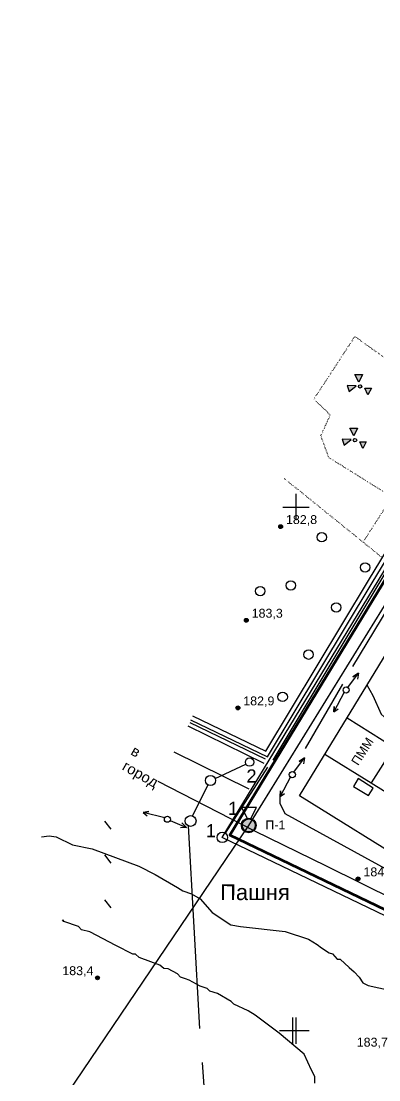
# Model space of a CAD drawing. Header units: millimetres. Extents: x 6127 to 9314, y 4730 to 7085.
# Drawn here: x 6495.2 to 6631.6, y 5981.2 to 6385.6 of the extents above; entities that cross this region are included whole.
import ezdxf

# ---------------------------------------------------------------- set-up
doc = ezdxf.new("R2010")
doc.units = ezdxf.units.MM
doc.header["$LTSCALE"] = 0.7
doc.linetypes.add('ACAD_ISO07W100', pattern=[3, 0, -3])
for name, color, linetype in [('відм', 14, 'Continuous'), ('горизонталі', 22, 'Continuous'), ('горный отвод', 7, 'Continuous'), ('дерево', 7, 'Continuous'), ('чорн', 255, 'Continuous')]:
    doc.layers.add(name, color=color, linetype=linetype)
doc.styles.get("Standard").update_dxf_attribs({"font": 'arial.ttf'})

msp = doc.modelspace()

# ---------------------------------------------------------------- hatches: boundary and pattern name
at = {"layer": 'відм', "ltscale": 0.2, "true_color": 0x000000}
h = msp.add_hatch(color=18, dxfattribs=at)
h.dxf.hatch_style = 1
h.paths.add_polyline_path([(6594.89, 6192.52, 1), (6593.43, 6192.52, 1)])
h = msp.add_hatch(color=18, dxfattribs=at)
h.dxf.hatch_style = 1
h.paths.add_polyline_path([(6581.8, 6156.74, 1), (6580.34, 6156.74, 1)])
h = msp.add_hatch(color=18, dxfattribs=at)
h.dxf.hatch_style = 1
h.paths.add_polyline_path([(6578.6, 6123.25, 1), (6577.13, 6123.26, 1)])
h = msp.add_hatch(color=18, dxfattribs=at)
h.dxf.hatch_style = 1
h.paths.add_polyline_path([(6624.44, 6057.94, 1), (6622.98, 6057.94, 1)])
h = msp.add_hatch(color=18, dxfattribs=at)
h.dxf.hatch_style = 1
h.paths.add_polyline_path([(6525.03, 6020.16, 1), (6523.56, 6020.16, 1)])
at = {"layer": 'чорн', "ltscale": 0.2, "true_color": 0x000000}
h = msp.add_hatch(color=18, dxfattribs=at)
h.dxf.hatch_style = 1
h.paths.add_polyline_path([(6623.01, 6246.31), (6619.5, 6246.48), (6620.32, 6244.1)])
h.paths.add_polyline_path([(6624.04, 6247.74), (6625.44, 6250.65), (6622.43, 6250.66)])
h.paths.add_polyline_path([(6628.77, 6245.44), (6626.32, 6245.45), (6627.44, 6242.92)])
h.paths.add_polyline_path([(6623.81, 6246.06, 1), (6625.1, 6246.05, 1)])
h = msp.add_hatch(color=18, dxfattribs=at)
h.dxf.hatch_style = 1
h.paths.add_polyline_path([(6621.08, 6225.81), (6617.58, 6225.98), (6618.39, 6223.6)])
h.paths.add_polyline_path([(6622.11, 6227.23), (6623.52, 6230.15), (6620.5, 6230.15)])
h.paths.add_polyline_path([(6626.85, 6224.94), (6624.4, 6224.94), (6625.52, 6222.42)])
h.paths.add_polyline_path([(6621.89, 6225.55, 1), (6623.17, 6225.55, 1)])
at = {"layer": 'чорн', "ltscale": 0.2, "true_color": 0x000000, "transparency": 33554687}
h = msp.add_hatch(color=18, dxfattribs=at)
h.dxf.hatch_style = 1
h.paths.add_polyline_path([(6584.78, 6078.37, 1), (6579.21, 6078.37, 1)])

# ---------------------------------------------------------------- linework, layer by layer
at = {"color": 18, "ltscale": 0.2, "true_color": 0x000000, "transparency": 33554687}
for p, q in [((6582, 6078.37), (6717.4, 6298.06)), ((6262, 5604.47), (6582, 6078.37))]:
    msp.add_line(p, q, dxfattribs=at)
at = {"layer": 'відм', "color": 18, "ltscale": 0.2, "true_color": 0x000000}
for centre in [(6594.16, 6192.52), (6581.07, 6156.74), (6577.87, 6123.26), (6623.71, 6057.94), (6524.3, 6020.16)]:
    msp.add_circle(centre, 0.733, dxfattribs=at)
at = {"layer": 'горизонталі', "color": 18, "true_color": 0x000000}
for points in [[(6627.01, 6132.07), (6629.34, 6127.94), (6632.57, 6120.82), (6637.11, 6116.8), (6642.2, 6115.66), (6646.94, 6118.35), (6650.24, 6124.39), (6652.58, 6126.12), (6656.8, 6126.87)], [(6502.99, 6074.03), (6505.88, 6074.44), (6508.57, 6074.02), (6514.79, 6070.9), (6522.26, 6069.44), (6540.1, 6062.78), (6546.32, 6059.66), (6554.82, 6054.67), (6556.89, 6053.42), (6560.21, 6052.17), (6563.53, 6050.3), (6568.09, 6045.11), (6575.14, 6040.33), (6578.87, 6039.7), (6595.88, 6037.82), (6604.8, 6034.9), (6608.12, 6032.82), (6609.78, 6031.58), (6612.68, 6029.7), (6613.92, 6029.29), (6615.79, 6027.21), (6616.82, 6027.21), (6620.35, 6024.09), (6622.21, 6022.43), (6624.08, 6020.35), (6625.53, 6018.28), (6627.6, 6017.24), (6638.6, 6014.74)], [(6607.22, 5979.91), (6607.23, 5982.4), (6605.99, 5984.9), (6603.09, 5990.92), (6593.55, 5999.02), (6584.43, 6005.88), (6581.74, 6007.54), (6576.34, 6010.04), (6575.31, 6011.07), (6570.13, 6014.19), (6567.22, 6015.03), (6566.19, 6016.07), (6563.49, 6016.9), (6559.34, 6019.19), (6557.89, 6019.81), (6556.02, 6020.43), (6554.78, 6021.68), (6551.26, 6023.55), (6549.6, 6023.76), (6548.14, 6025.01), (6540.26, 6027.92), (6538.81, 6029.17), (6537.78, 6029.17), (6531.35, 6032.5), (6521.39, 6037.7), (6518.28, 6038.53), (6517.04, 6039.78), (6511.44, 6041.65), (6511.03, 6042.27), (6511.44, 6041.65)]]:
    msp.add_lwpolyline(points, dxfattribs=at)
at = {"layer": 'горный отвод', "color": 18, "ltscale": 0.2, "true_color": 0x000000}
for points in [[(6920.99, 5597.24), (6918.57, 5727.75), (6921.2, 5779.95), (6861.62, 5921.06), (6818.67, 5957.18), (6574.79, 6074.63), (6708.61, 6295.21), (6826.26, 6401.67), (6833.8, 6396.61), (7051.54, 6540.28), (7160.22, 6601.81), (7192.29, 6603.48), (7213.58, 6592.73), (7445.46, 6392.76), (7810.88, 6317.34), (7811.33, 6268.71), (8210.3, 6210.63), (8208.53, 6196.59), (8208.57, 6196.32)], [(6920.99, 5597.24), (6918.58, 5727.75), (6921.21, 5779.95), (6861.62, 5921.06), (6818.67, 5957.19), (6574.8, 6074.63), (6708.61, 6295.21), (6826.26, 6401.67), (6833.8, 6396.61), (7051.54, 6540.27), (7160.22, 6601.81), (7192.29, 6603.48), (7213.58, 6592.73), (7445.46, 6392.75), (7810.88, 6317.34), (7811.33, 6268.7), (8210.3, 6210.62), (8208.53, 6196.59), (8208.57, 6196.32)], [(6920.99, 5597.24), (6918.58, 5727.75), (6921.21, 5779.95), (6861.62, 5921.06), (6818.67, 5957.19), (6574.8, 6074.63), (6708.61, 6295.21), (6826.26, 6401.67), (6833.8, 6396.61), (7051.54, 6540.27), (7160.22, 6601.81), (7192.29, 6603.48), (7213.58, 6592.73), (7445.46, 6392.75), (7810.88, 6317.34), (7811.33, 6268.7), (8210.3, 6210.62), (8208.53, 6196.59), (8208.57, 6196.32)], [(6920.99, 5597.24), (6918.58, 5727.75), (6921.21, 5779.95), (6861.62, 5921.06), (6818.67, 5957.19), (6574.8, 6074.63), (6708.62, 6295.21), (6826.26, 6401.67), (6833.8, 6396.61), (7051.54, 6540.27), (7160.22, 6601.81), (7192.29, 6603.48), (7213.58, 6592.73), (7445.46, 6392.75), (7810.87, 6317.34), (7811.33, 6268.7), (8210.29, 6210.62), (8208.53, 6196.59), (8208.57, 6196.32)], [(6919.17, 5779.59), (6859.96, 5919.83), (6817.57, 5955.48), (6571.93, 6073.78), (6707.05, 6296.51), (6826.08, 6404.22), (6833.81, 6399.02), (7050.49, 6541.99)]]:
    msp.add_lwpolyline(points, dxfattribs=at)
at = {"layer": 'горный отвод', "color": 18, "lineweight": 200, "ltscale": 0.2, "true_color": 0x000000}
msp.add_lwpolyline([(6920.99, 5597.24), (6918.57, 5727.75), (6921.2, 5779.95), (6861.62, 5921.06), (6818.67, 5957.18), (6574.79, 6074.63), (6708.61, 6295.21), (6826.26, 6401.68), (6833.8, 6396.61), (7051.54, 6540.28), (7160.22, 6601.81), (7192.29, 6603.48), (7213.58, 6592.73), (7445.46, 6392.76), (7810.88, 6317.34), (7811.34, 6268.71), (8210.3, 6210.63), (8208.53, 6196.59), (8208.57, 6196.32)], dxfattribs=at)
at = {"layer": 'дерево', "color": 18, "ltscale": 0.2, "true_color": 0x000000}
for centre in [(6609.88, 6188.47), (6626.4, 6176.92), (6598.06, 6170.04), (6586.4, 6167.88), (6615.36, 6161.65), (6604.83, 6143.61), (6594.94, 6127.48)]:
    msp.add_circle(centre, 1.8, dxfattribs=at)
at = {"layer": 'чорн', "color": 18, "ltscale": 0.2, "true_color": 0x000000, "transparency": 33554687}
for p, q in [((6599.99, 6204.99), (6599.99, 6194.99)), ((6594.99, 6199.99), (6604.99, 6199.99)), ((6594.99, 6199.99), (6594.99, 6199.99)), ((6594.99, 6199.99), (6599.99, 6199.99)), ((6526.96, 6080.03), (6529.43, 6076.97)), ((6526.96, 6067.07), (6529.43, 6064.01)), ((6526.96, 6049.9), (6529.43, 6046.84)), ((6598.72, 6004.99), (6598.72, 5994.99)), ((6599.99, 6004.99), (6599.99, 5994.99)), ((6593.72, 5999.99), (6603.72, 5999.99)), ((6593.72, 5999.99), (6593.72, 5999.99)), ((6593.72, 5999.99), (6598.72, 5999.99)), ((6594.99, 5999.99), (6604.99, 5999.99)), ((6594.99, 5999.99), (6594.99, 5999.99)), ((6594.99, 5999.99), (6599.99, 5999.99))]:
    msp.add_line(p, q, dxfattribs=at)
at = {"layer": 'чорн', "color": 18, "true_color": 0x000000}
for points in [[(6560.51, 6120.25), (6588.47, 6106.78), (6627.63, 6171.91), (6679.34, 6257.08), (6702.44, 6297.35), (6824.74, 6406.63)], [(6559.76, 6118.7), (6589.14, 6104.54), (6629.11, 6171.02), (6680.83, 6256.2), (6703.8, 6296.25), (6825.89, 6405.34)], [(6591.36, 6103.32), (6707.05, 6296.51), (6739.42, 6325.66), (6786.59, 6368.58), (6824.69, 6403.08)], [(6601.31, 6089.73), (6652.78, 6174.03), (6708.61, 6146.77)], [(6621.71, 6139.08), (6638.15, 6166.23)], [(6603.7, 6107.72), (6617.95, 6132.37)], [(6619.49, 6119.52), (6637.4, 6108.24), (6628.66, 6094.59)], [(6558.83, 6116.38), (6587.72, 6102.11)], [(6559.55, 6117.65), (6588.32, 6103.82)], [(6553.47, 6106.45), (6582.01, 6092.36)], [(6611.01, 6105.62), (6628.66, 6094.59), (6655.91, 6077.68), (6645.99, 6061.92), (6601.31, 6089.73)], [(6589.19, 6100.66), (6573.04, 6075.44)], [(6787.06, 5586.76), (6846.81, 5689.69), (6880.18, 5749.63), (6881.63, 5754.94), (6881.65, 5770.42), (6881.5, 5784.76), (6880.84, 5803.53), (6859.63, 5863.04), (6830.55, 5946.99), (6826.41, 5956.46), (6821.13, 5962.6), (6815.56, 5967.04), (6811.23, 5968.48), (6750.54, 5994.98), (6699.5, 6018.88), (6651.41, 6043.09), (6611.68, 6062.81), (6584.37, 6076.22), (6547.45, 6095.18)], [(6623.74, 6096.3), (6621.92, 6093.19), (6627.73, 6089.82), (6629.49, 6092.59), (6623.74, 6096.3)], [(6658.46, 6077.96), (6648.04, 6060.86), (6641.38, 6058.12), (6635.58, 6061.05), (6595.87, 6082.79), (6593.98, 6086.7), (6593.98, 6090.3)]]:
    msp.add_lwpolyline(points, dxfattribs=at)
at = {"layer": 'чорн', "color": 18, "linetype": 'ACAD_ISO07W100', "ltscale": 0.2, "true_color": 0x000000}
for points in [[(6625.63, 6186.59), (6636.67, 6203.83), (6612.58, 6218.88), (6609.52, 6227.21), (6613.11, 6235.14), (6606.84, 6241.17), (6622.5, 6265.15), (6642.31, 6250.96)], [(6595.54, 6210.92), (6632.95, 6180.67)]]:
    msp.add_lwpolyline(points, dxfattribs=at)
at = {"layer": 'чорн', "color": 18, "ltscale": 0.2, "true_color": 0x000000}
for points in [[(6624.04, 6247.74), (6622.43, 6250.66), (6625.44, 6250.65), (6624.04, 6247.74)], [(6619.5, 6246.48), (6620.32, 6244.1), (6623.01, 6246.31), (6619.5, 6246.48)], [(6626.32, 6245.45), (6628.77, 6245.44), (6627.44, 6242.92), (6626.32, 6245.45)], [(6622.11, 6227.23), (6620.5, 6230.15), (6623.52, 6230.15), (6622.11, 6227.23)], [(6617.58, 6225.98), (6618.39, 6223.6), (6621.08, 6225.81), (6617.58, 6225.98)], [(6624.4, 6224.94), (6626.85, 6224.94), (6625.52, 6222.42), (6624.4, 6224.94)], [(6619.79, 6131.06), (6623.85, 6136.51), (6621.77, 6135.18), (6623.85, 6136.51), (6623.44, 6134.19)], [(6618.42, 6129.22), (6614.51, 6121.77), (6614.6, 6123.86), (6614.51, 6121.77), (6616.1, 6122.93)], [(6599.26, 6098.72), (6603.33, 6104.17), (6601.25, 6102.84), (6603.33, 6104.17), (6602.91, 6101.85)], [(6569.21, 6096.25), (6580.95, 6101.75)], [(6597.89, 6096.88), (6593.98, 6089.43), (6594.08, 6091.52), (6593.98, 6089.43), (6595.58, 6090.58)], [(6560.61, 6081.97), (6566.49, 6093.81)], [(6549.95, 6081.22), (6541.8, 6083.32), (6543.86, 6083.71), (6541.8, 6083.32), (6543.29, 6082.04)], [(6552.06, 6080.31), (6558.29, 6077.59), (6556.52, 6079.32), (6558.29, 6077.59), (6555.93, 6077.47)], [(6558.87, 6078.24), (6563.22, 6000.8)], [(6564.28, 5987.74), (6569.12, 5919.36)]]:
    msp.add_lwpolyline(points, dxfattribs=at)
at = {"layer": 'чорн', "color": 18, "ltscale": 0.2, "true_color": 0x000000, "transparency": 33554687}
msp.add_lwpolyline([(6582.74, 6081.06), (6584.94, 6085.21), (6579.27, 6085.21), (6581.37, 6081.08)], dxfattribs=at)
at = {"layer": 'чорн', "color": 18, "ltscale": 0.2, "true_color": 0x000000}
for centre, radius in [((6624.45, 6246.06), 0.641), ((6622.53, 6225.55), 0.641), ((6619.16, 6130.1), 1.15), ((6582.34, 6102.55), 1.6), ((6598.63, 6097.76), 1.15), ((6567.42, 6095.51), 1.94), ((6550.98, 6080.7), 1.15), ((6559.84, 6080.06), 2.06), ((6582, 6078.37), 2.5), ((6571.93, 6073.78), 2)]:
    msp.add_circle(centre, radius, dxfattribs=at)
at = {"layer": 'чорн', "color": 18, "ltscale": 0.2, "true_color": 0x000000, "transparency": 33554687}
msp.add_circle((6582, 6078.37), 2.79, dxfattribs=at)

# ---------------------------------------------------------------- texts
at = {"color": 18, "ltscale": 0.2, "true_color": 0x000000, "transparency": 33554687, "insert": (6588.34, 6080.25), "char_height": 3.4, "attachment_point": 1}
msp.add_mtext_dynamic_manual_height_columns('П-1', width=29.6861, gutter_width=12.5, heights=[0], dxfattribs=at)
at = {"layer": 'чорн', "color": 18, "ltscale": 0.2, "true_color": 0x000000, "attachment_point": 1}
for s, width, insert, char_height, rotation in [('182,8', 2.4374, (6596.2, 6196.91), 3.4, 359.9325), ('183,3', 2.4374, (6583.11, 6161.13), 3.4, 359.9325), ('182,9', 2.4374, (6579.91, 6127.64), 3.4, 359.9325), ('ПММ', 0.366, (6620.86, 6102.81), 3.4, 57.4334), ('в город', 14.6937, (6538.64, 6109.12), 4, 330.3935), ('2', 0.515, (6581.11, 6099.76), 5, 359.9325), ('1', 0.515, (6574.09, 6087.4), 5, 359.9325), ('1', 1.03, (6565.66, 6078.87), 5, 359.9325), ('184,1', 2.4374, (6625.75, 6062.32), 3.4, 359.9325), ('Пашня', 1.2254, (6571.09, 6055.85), 6, 359.9325), ('183,4', 2.4374, (6510.89, 6024.57), 3.4, 359.9325), ('183,7', 2.4374, (6623.19, 5997.26), 3.4, 359.9325)]:
    msp.add_mtext_dynamic_manual_height_columns(s, width=width, gutter_width=12.5, heights=[0], dxfattribs=dict(at, insert=insert, char_height=char_height, rotation=rotation))

doc.saveas('drawing.dxf')
